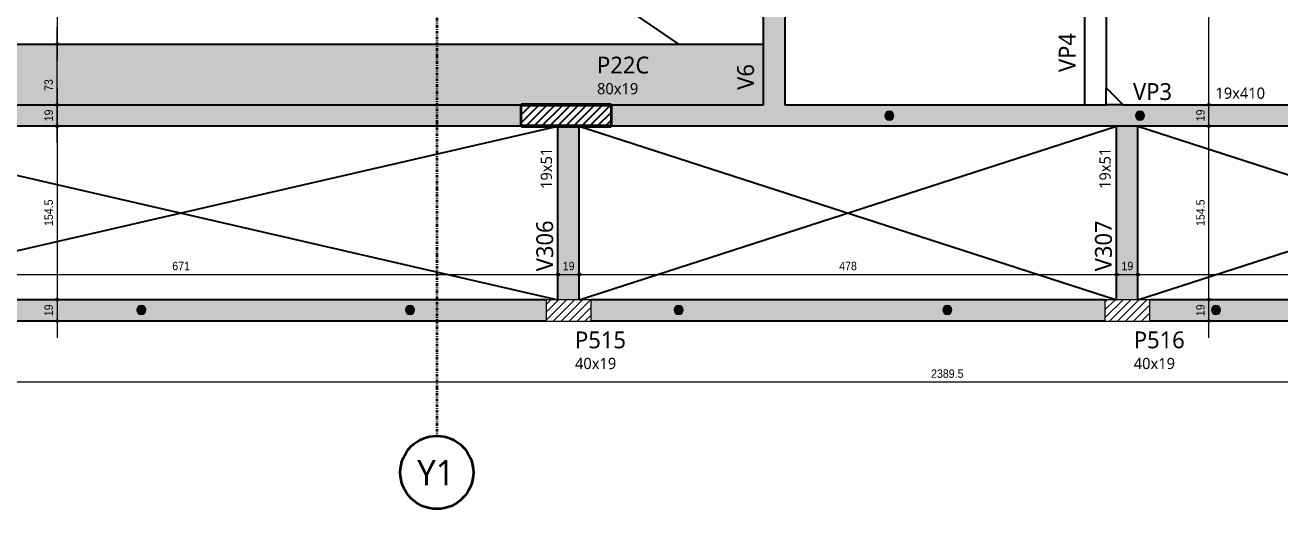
# Model space of a CAD drawing. Header units: centimetres. Extents: x -1706 to 33186, y -3196 to 88081.
# Drawn here: x 2869 to 3985, y -1083 to -652 of the extents above; entities that cross this region are included whole.
import ezdxf

# ---------------------------------------------------------------- set-up
doc = ezdxf.new("R2010")
doc.units = ezdxf.units.CM
doc.linetypes.add('Dash dot', pattern=[1.5875, 0.635, -0.47625, 0, -0.47625])
doc.linetypes.add('Traço', pattern=[0.635, 0.3175, -0.3175])
for name, color, linetype, lineweight in [('A-ANNO-DIMS', 7, 'Continuous', 9), ('A-ANNO-DIMS-50', 7, 'Continuous', 9), ('A-DETL-GENF', 7, 'Continuous', 18), ('A-DETL-THIN', 7, 'Continuous', 25), ('S-BEAM', 7, 'Continuous', 9), ('S-BEAM-HDLN', 7, 'Traço', 25), ('S-BEAM-IDEN', 7, 'Continuous', 9), ('S-COLS', 7, 'Continuous', 9), ('S-COLS-IDEN', 7, 'Continuous', 9), ('S-GRID', 7, 'Continuous', 9), ('S-GRID-IDEN', 7, 'Continuous', 9)]:
    doc.layers.add(name, color=color, linetype=linetype, lineweight=lineweight)
doc.layers.add('A-DETL', color=7, linetype='Continuous', lineweight=18, true_color=0x00a600)
doc.styles.add('Arial', font='arial.ttf', dxfattribs={"width": 0.9, "height": 7.5})
doc.styles.add('Gadugi_1', font='gadugi.ttf', dxfattribs={"height": 15})
doc.styles.add('Gadugi_2', font='gadugi.ttf', dxfattribs={"height": 10})
doc.styles.add('Gadugi_4', font='gadugi.ttf', dxfattribs={"height": 22.5})
doc.dimstyles.new('PED_1_5mm_ESQ_1', dxfattribs={"dimscale": 30.48, "dimtxt": 7.651945, "dimasz": 0.328084, "dimexe": 0.246063, "dimexo": 0.246063, "dimgap": 0.049213, "dimtad": 1, "dimdec": 1, "dimrnd": 0.5, "dimdsep": 46, "dimtxsty": 'Arial', "dimblk1": 'DOTSMALL', "dimblk2": 'DOTSMALL', "dimsah": 1, "dimcen": 0.09, "dimdle": 0.492126, "dimazin": 0, "dimtfac": 1, "dimtdec": 4, "dimtix": 1, "dimtmove": 0, "dimatfit": 3, "dimfxl": 1, "dimtvp": 1, "dimtolj": 1, "dimtzin": 0, "dimarcsym": 2})
pattern_1 = [(45, (3894.207, 0), (-3.535534, 3.535534), [])]

# ---------------------------------------------------------------- blocks, each defined once
blk = doc.blocks.new('PED_MÍSULA_VERT__CONC_R1 - L_15_0 x 410_0-2999004-PL J 001 - FORMA DA COBERTURA')
at = {"layer": 'S-COLS', "lineweight": 25}
for p, q in [((0, 15), (15, 0)), ((0, 0), (0, 15)), ((15, 0), (0, 0))]:
    blk.add_line(p, q, dxfattribs=at)
blk = doc.blocks.new('DIMBLOCK9-PL J 001 - FORMA DA COBERTURA')
at = {"layer": 'A-ANNO-DIMS-50'}
h = blk.add_hatch(color=256, dxfattribs=at)
edge = h.paths.add_edge_path(flags=0)
edge.add_arc((2897.6, -669.4), 1.25, 0, 360)
h = blk.add_hatch(color=256, dxfattribs=at)
edge = h.paths.add_edge_path(flags=0)
edge.add_arc((2897.6, -742.4), 1.25, 0, 360)
for p, q in [((2897.6, -757.4), (2897.6, -654.4)), ((2903.3, -669.4), (2890.1, -669.4)), ((2897.6, -669.4), (2903.3, -669.4)), ((3382.8, -742.4), (2890.1, -742.4)), ((2897.6, -742.4), (3382.8, -742.4))]:
    blk.add_line(p, q, dxfattribs=at)
for centre in [(2897.6, -669.4), (2897.6, -742.4)]:
    blk.add_circle(centre, 1.25, dxfattribs=at)
at = {"layer": 'A-ANNO-DIMS-50', "color": 0, "insert": (2886.3, -711.1), "char_height": 7.5, "width": 12.431, "attachment_point": 1, "rotation": 90, "line_spacing_factor": 0.941778, "style": 'Arial'}
blk.add_mtext('73', dxfattribs=at)
blk = doc.blocks.new('_DotSmall')
at = {"color": 0, "linetype": 'ByBlock', "const_width": 0.5}
blk.add_lwpolyline([(-0.0625, 0, 1), (0.0625, 0, 1)], format="xyb", close=True, dxfattribs=at)
blk = doc.blocks.new('Eixo - Y1-2173029-PL J 001 - FORMA DA COBERTURA')
at = {"layer": 'S-GRID-IDEN', "color": 6, "lineweight": 35, "true_color": 0xff00ff}
blk.add_circle((0, 0), 0.65, dxfattribs=at)
blk = doc.blocks.new('DIMBLOCK15-PL J 001 - FORMA DA COBERTURA')
at = {"layer": 'A-ANNO-DIMS-50'}
h = blk.add_hatch(color=256, dxfattribs=at)
edge = h.paths.add_edge_path(flags=0)
edge.add_arc((2897.6, -116.4), 1.25, 0, 360)
h = blk.add_hatch(color=256, dxfattribs=at)
edge = h.paths.add_edge_path(flags=0)
edge.add_arc((2897.6, -669.4), 1.25, 0, 360)
for p, q in [((2891.8, -116.4), (2905.1, -116.4)), ((2897.6, -116.4), (2891.8, -116.4)), ((2897.6, -116.4), (2897.6, -684.4)), ((2891.8, -669.4), (2905.1, -669.4)), ((2897.6, -669.4), (2891.8, -669.4))]:
    blk.add_line(p, q, dxfattribs=at)
for centre in [(2897.6, -116.4), (2897.6, -669.4)]:
    blk.add_circle(centre, 1.25, dxfattribs=at)
at = {"layer": 'A-ANNO-DIMS-50', "color": 0, "insert": (2886.3, -400.7), "char_height": 7.5, "width": 18.647, "attachment_point": 1, "rotation": 90, "line_spacing_factor": 0.941778, "style": 'Arial'}
blk.add_mtext('553', dxfattribs=at)
blk = doc.blocks.new('DIMBLOCK67-PL J 001 - FORMA DA COBERTURA')
at = {"layer": 'A-ANNO-DIMS-50'}
h = blk.add_hatch(color=256, dxfattribs=at)
edge = h.paths.add_edge_path(flags=0)
edge.add_arc((3922.1, -723.4), 1.25, 0, 360)
h = blk.add_hatch(color=256, dxfattribs=at)
edge = h.paths.add_edge_path(flags=0)
edge.add_arc((3922.1, -742.4), 1.25, 0, 360)
for p, q in [((3927.9, -723.4), (3914.6, -723.4)), ((3922.1, -757.4), (3922.1, -723.4)), ((3922.1, -723.4), (3927.9, -723.4)), ((3927.9, -742.4), (3914.6, -742.4)), ((3922.1, -742.4), (3927.9, -742.4))]:
    blk.add_line(p, q, dxfattribs=at)
for centre in [(3922.1, -723.4), (3922.1, -742.4)]:
    blk.add_circle(centre, 1.25, dxfattribs=at)
at = {"layer": 'A-ANNO-DIMS-50', "color": 0, "insert": (3910.9, -738.1), "char_height": 7.5, "width": 12.431, "attachment_point": 1, "rotation": 90, "line_spacing_factor": 0.941778, "style": 'Arial'}
blk.add_mtext('19', dxfattribs=at)
blk = doc.blocks.new('DIMBLOCK68-PL J 001 - FORMA DA COBERTURA')
at = {"layer": 'A-ANNO-DIMS-50'}
h = blk.add_hatch(color=256, dxfattribs=at)
edge = h.paths.add_edge_path(flags=0)
edge.add_arc((3922.1, -200.9), 1.25, 0, 360)
h = blk.add_hatch(color=256, dxfattribs=at)
edge = h.paths.add_edge_path(flags=0)
edge.add_arc((3922.1, -723.4), 1.25, 0, 360)
for p, q in [((3922.1, -723.4), (3922.1, -185.9)), ((3927.9, -200.9), (3914.6, -200.9)), ((3922.1, -200.9), (3927.9, -200.9)), ((3927.9, -723.4), (3914.6, -723.4)), ((3922.1, -723.4), (3927.9, -723.4))]:
    blk.add_line(p, q, dxfattribs=at)
for centre in [(3922.1, -200.9), (3922.1, -723.4)]:
    blk.add_circle(centre, 1.25, dxfattribs=at)
at = {"layer": 'A-ANNO-DIMS-50', "color": 0, "insert": (3910.9, -473.8), "char_height": 7.5, "width": 27.971, "attachment_point": 1, "rotation": 90, "line_spacing_factor": 0.941778, "style": 'Arial'}
blk.add_mtext('522.5', dxfattribs=at)
blk = doc.blocks.new('DIMBLOCK95-PL J 001 - FORMA DA COBERTURA')
at = {"layer": 'A-ANNO-DIMS-50'}
h = blk.add_hatch(color=256, dxfattribs=at)
edge = h.paths.add_edge_path(flags=0)
edge.add_arc((2897.6, -723.4), 1.25, 0, 360)
h = blk.add_hatch(color=256, dxfattribs=at)
edge = h.paths.add_edge_path(flags=0)
edge.add_arc((2897.6, -742.4), 1.25, 0, 360)
for p, q in [((2897.6, -708.4), (2897.6, -742.4)), ((3382.8, -723.4), (2890.1, -723.4)), ((2897.6, -723.4), (3382.8, -723.4)), ((3382.8, -742.4), (2890.1, -742.4)), ((2897.6, -742.4), (3382.8, -742.4))]:
    blk.add_line(p, q, dxfattribs=at)
for centre in [(2897.6, -723.4), (2897.6, -742.4)]:
    blk.add_circle(centre, 1.25, dxfattribs=at)
at = {"layer": 'A-ANNO-DIMS-50', "color": 0, "insert": (2886.3, -738.1), "char_height": 7.5, "width": 12.431, "attachment_point": 1, "rotation": 90, "line_spacing_factor": 0.941778, "style": 'Arial'}
blk.add_mtext('19', dxfattribs=at)
blk = doc.blocks.new('DIMBLOCK96-PL J 001 - FORMA DA COBERTURA')
at = {"layer": 'A-ANNO-DIMS-50'}
h = blk.add_hatch(color=256, dxfattribs=at)
edge = h.paths.add_edge_path(flags=0)
edge.add_arc((2897.6, -742.4), 1.25, 0, 360)
h = blk.add_hatch(color=256, dxfattribs=at)
edge = h.paths.add_edge_path(flags=0)
edge.add_arc((2897.6, -896.9), 1.25, 0, 360)
for p, q in [((3382.8, -742.4), (2890.1, -742.4)), ((2897.6, -742.4), (2897.6, -896.9)), ((2897.6, -742.4), (3382.8, -742.4)), ((2891.8, -896.9), (2905.1, -896.9)), ((2897.6, -896.9), (2891.8, -896.9))]:
    blk.add_line(p, q, dxfattribs=at)
for centre in [(2897.6, -742.4), (2897.6, -896.9)]:
    blk.add_circle(centre, 1.25, dxfattribs=at)
at = {"layer": 'A-ANNO-DIMS-50', "color": 0, "insert": (2886.3, -831.3), "char_height": 7.5, "width": 27.971, "attachment_point": 1, "rotation": 90, "line_spacing_factor": 0.941778, "style": 'Arial'}
blk.add_mtext('154.5', dxfattribs=at)
blk = doc.blocks.new('DIMBLOCK97-PL J 001 - FORMA DA COBERTURA')
at = {"layer": 'A-ANNO-DIMS-50'}
h = blk.add_hatch(color=256, dxfattribs=at)
edge = h.paths.add_edge_path(flags=0)
edge.add_arc((2897.6, -896.9), 1.25, 0, 360)
h = blk.add_hatch(color=256, dxfattribs=at)
edge = h.paths.add_edge_path(flags=0)
edge.add_arc((2897.6, -915.9), 1.25, 0, 360)
for p, q in [((2891.8, -896.9), (2905.1, -896.9)), ((2897.6, -896.9), (2891.8, -896.9)), ((2897.6, -896.9), (2897.6, -930.9)), ((2891.8, -915.9), (2905.1, -915.9)), ((2897.6, -915.9), (2891.8, -915.9))]:
    blk.add_line(p, q, dxfattribs=at)
for centre in [(2897.6, -896.9), (2897.6, -915.9)]:
    blk.add_circle(centre, 1.25, dxfattribs=at)
at = {"layer": 'A-ANNO-DIMS-50', "color": 0, "insert": (2886.3, -911.6), "char_height": 7.5, "width": 12.431, "attachment_point": 1, "rotation": 90, "line_spacing_factor": 0.941778, "style": 'Arial'}
blk.add_mtext('19', dxfattribs=at)
blk = doc.blocks.new('DIMBLOCK101-PL J 001 - FORMA DA COBERTURA')
at = {"layer": 'A-ANNO-DIMS-50'}
h = blk.add_hatch(color=256, dxfattribs=at)
edge = h.paths.add_edge_path(flags=0)
edge.add_arc((2672.3, -874.5), 1.25, 0, 360)
h = blk.add_hatch(color=256, dxfattribs=at)
edge = h.paths.add_edge_path(flags=0)
edge.add_arc((3343.1, -874.5), 1.25, 0, 360)
for p, q in [((2672.3, -880.2), (2672.3, -867)), ((3343.1, -880.2), (3343.1, -867)), ((2672.3, -874.5), (3343.1, -874.5)), ((2672.3, -874.5), (2672.3, -880.2)), ((3343.1, -874.5), (3343.1, -880.2))]:
    blk.add_line(p, q, dxfattribs=at)
for centre in [(2672.3, -874.5), (3343.1, -874.5)]:
    blk.add_circle(centre, 1.25, dxfattribs=at)
at = {"layer": 'A-ANNO-DIMS-50', "color": 0, "insert": (3000, -863.2), "char_height": 7.5, "width": 18.647, "attachment_point": 1, "line_spacing_factor": 0.941778, "style": 'Arial'}
blk.add_mtext('671', dxfattribs=at)
blk = doc.blocks.new('DIMBLOCK102-PL J 001 - FORMA DA COBERTURA')
at = {"layer": 'A-ANNO-DIMS-50'}
h = blk.add_hatch(color=256, dxfattribs=at)
edge = h.paths.add_edge_path(flags=0)
edge.add_arc((3343.1, -874.5), 1.25, 0, 360)
h = blk.add_hatch(color=256, dxfattribs=at)
edge = h.paths.add_edge_path(flags=0)
edge.add_arc((3362.1, -874.5), 1.25, 0, 360)
for p, q in [((3343.1, -880.2), (3343.1, -867)), ((3362.1, -880.2), (3362.1, -867)), ((3343.1, -874.5), (3362.1, -874.5)), ((3343.1, -874.5), (3343.1, -880.2)), ((3362.1, -874.5), (3362.1, -880.2))]:
    blk.add_line(p, q, dxfattribs=at)
for centre in [(3343.1, -874.5), (3362.1, -874.5)]:
    blk.add_circle(centre, 1.25, dxfattribs=at)
at = {"layer": 'A-ANNO-DIMS-50', "color": 0, "insert": (3347.4, -863.2), "char_height": 7.5, "width": 12.431, "attachment_point": 1, "line_spacing_factor": 0.941778, "style": 'Arial'}
blk.add_mtext('19', dxfattribs=at)
blk = doc.blocks.new('DIMBLOCK103-PL J 001 - FORMA DA COBERTURA')
at = {"layer": 'A-ANNO-DIMS-50'}
h = blk.add_hatch(color=256, dxfattribs=at)
edge = h.paths.add_edge_path(flags=0)
edge.add_arc((3362.1, -874.5), 1.25, 0, 360)
h = blk.add_hatch(color=256, dxfattribs=at)
edge = h.paths.add_edge_path(flags=0)
edge.add_arc((3840.1, -874.5), 1.25, 0, 360)
for p, q in [((3362.1, -880.2), (3362.1, -867)), ((3840.1, -880.2), (3840.1, -867)), ((3362.1, -874.5), (3840.1, -874.5)), ((3362.1, -874.5), (3362.1, -880.2)), ((3840.1, -874.5), (3840.1, -880.2))]:
    blk.add_line(p, q, dxfattribs=at)
for centre in [(3362.1, -874.5), (3840.1, -874.5)]:
    blk.add_circle(centre, 1.25, dxfattribs=at)
at = {"layer": 'A-ANNO-DIMS-50', "color": 0, "insert": (3593.3, -863.2), "char_height": 7.5, "width": 18.647, "attachment_point": 1, "line_spacing_factor": 0.941778, "style": 'Arial'}
blk.add_mtext('478', dxfattribs=at)
blk = doc.blocks.new('DIMBLOCK104-PL J 001 - FORMA DA COBERTURA')
at = {"layer": 'A-ANNO-DIMS-50'}
h = blk.add_hatch(color=256, dxfattribs=at)
edge = h.paths.add_edge_path(flags=0)
edge.add_arc((3840.1, -874.5), 1.25, 0, 360)
h = blk.add_hatch(color=256, dxfattribs=at)
edge = h.paths.add_edge_path(flags=0)
edge.add_arc((3859.1, -874.5), 1.25, 0, 360)
for p, q in [((3840.1, -880.2), (3840.1, -867)), ((3859.1, -880.2), (3859.1, -867)), ((3840.1, -874.5), (3859.1, -874.5)), ((3840.1, -874.5), (3840.1, -880.2)), ((3859.1, -874.5), (3859.1, -880.2))]:
    blk.add_line(p, q, dxfattribs=at)
for centre in [(3840.1, -874.5), (3859.1, -874.5)]:
    blk.add_circle(centre, 1.25, dxfattribs=at)
at = {"layer": 'A-ANNO-DIMS-50', "color": 0, "insert": (3844.4, -863.2), "char_height": 7.5, "width": 12.431, "attachment_point": 1, "line_spacing_factor": 0.941778, "style": 'Arial'}
blk.add_mtext('19', dxfattribs=at)
blk = doc.blocks.new('DIMBLOCK105-PL J 001 - FORMA DA COBERTURA')
at = {"layer": 'A-ANNO-DIMS-50'}
h = blk.add_hatch(color=256, dxfattribs=at)
edge = h.paths.add_edge_path(flags=0)
edge.add_arc((3859.1, -874.5), 1.25, 0, 360)
h = blk.add_hatch(color=256, dxfattribs=at)
edge = h.paths.add_edge_path(flags=0)
edge.add_arc((4338.9, -874.5), 1.25, 0, 360)
for p, q in [((3859.1, -880.2), (3859.1, -867)), ((4338.9, -880.2), (4338.9, -867)), ((3859.1, -874.5), (4338.9, -874.5)), ((3859.1, -874.5), (3859.1, -880.2)), ((4338.9, -874.5), (4338.9, -880.2))]:
    blk.add_line(p, q, dxfattribs=at)
for centre in [(3859.1, -874.5), (4338.9, -874.5)]:
    blk.add_circle(centre, 1.25, dxfattribs=at)
at = {"layer": 'A-ANNO-DIMS-50', "color": 0, "insert": (4087.3, -863.2), "char_height": 7.5, "width": 27.971, "attachment_point": 1, "line_spacing_factor": 0.941778, "style": 'Arial'}
blk.add_mtext('479.5', dxfattribs=at)
blk = doc.blocks.new('DIMBLOCK109-PL J 001 - FORMA DA COBERTURA')
at = {"layer": 'A-ANNO-DIMS-50'}
h = blk.add_hatch(color=256, dxfattribs=at)
edge = h.paths.add_edge_path(flags=0)
edge.add_arc((3922.1, -896.9), 1.25, 0, 360)
h = blk.add_hatch(color=256, dxfattribs=at)
edge = h.paths.add_edge_path(flags=0)
edge.add_arc((3922.1, -915.9), 1.25, 0, 360)
for p, q in [((3927.9, -896.9), (3914.6, -896.9)), ((3922.1, -930.9), (3922.1, -896.9)), ((3922.1, -896.9), (3927.9, -896.9)), ((3927.9, -915.9), (3914.6, -915.9)), ((3922.1, -915.9), (3927.9, -915.9))]:
    blk.add_line(p, q, dxfattribs=at)
for centre in [(3922.1, -896.9), (3922.1, -915.9)]:
    blk.add_circle(centre, 1.25, dxfattribs=at)
at = {"layer": 'A-ANNO-DIMS-50', "color": 0, "insert": (3910.9, -911.6), "char_height": 7.5, "width": 12.431, "attachment_point": 1, "rotation": 90, "line_spacing_factor": 0.941778, "style": 'Arial'}
blk.add_mtext('19', dxfattribs=at)
blk = doc.blocks.new('DIMBLOCK110-PL J 001 - FORMA DA COBERTURA')
at = {"layer": 'A-ANNO-DIMS-50'}
h = blk.add_hatch(color=256, dxfattribs=at)
edge = h.paths.add_edge_path(flags=0)
edge.add_arc((3922.1, -742.4), 1.25, 0, 360)
h = blk.add_hatch(color=256, dxfattribs=at)
edge = h.paths.add_edge_path(flags=0)
edge.add_arc((3922.1, -896.9), 1.25, 0, 360)
for p, q in [((3922.1, -896.9), (3922.1, -727.4)), ((3927.9, -742.4), (3914.6, -742.4)), ((3922.1, -742.4), (3927.9, -742.4)), ((3927.9, -896.9), (3914.6, -896.9)), ((3922.1, -896.9), (3927.9, -896.9))]:
    blk.add_line(p, q, dxfattribs=at)
for centre in [(3922.1, -742.4), (3922.1, -896.9)]:
    blk.add_circle(centre, 1.25, dxfattribs=at)
at = {"layer": 'A-ANNO-DIMS-50', "color": 0, "insert": (3910.9, -831.3), "char_height": 7.5, "width": 27.971, "attachment_point": 1, "rotation": 90, "line_spacing_factor": 0.941778, "style": 'Arial'}
blk.add_mtext('154.5', dxfattribs=at)
blk = doc.blocks.new('DIMBLOCK112-PL J 001 - FORMA DA COBERTURA')
at = {"layer": 'A-ANNO-DIMS-50'}
h = blk.add_hatch(color=256, dxfattribs=at)
edge = h.paths.add_edge_path(flags=0)
edge.add_arc((2494.6, -970.2), 1.25, 0, 360)
h = blk.add_hatch(color=256, dxfattribs=at)
edge = h.paths.add_edge_path(flags=0)
edge.add_arc((4883.9, -970.2), 1.25, 0, 360)
for p, q in [((2494.6, -904.4), (2494.6, -977.7)), ((2494.6, -970.2), (2494.6, -904.4)), ((4883.9, -904.4), (4883.9, -977.7)), ((4883.9, -970.2), (4883.9, -904.4)), ((2479.6, -970.2), (4898.9, -970.2))]:
    blk.add_line(p, q, dxfattribs=at)
for centre in [(2494.6, -970.2), (4883.9, -970.2)]:
    blk.add_circle(centre, 1.25, dxfattribs=at)
at = {"layer": 'A-ANNO-DIMS-50', "color": 0, "insert": (3675, -959), "char_height": 7.5, "width": 34.187, "attachment_point": 1, "line_spacing_factor": 0.941778, "style": 'Arial'}
blk.add_mtext('2389.5', dxfattribs=at)

msp = doc.modelspace()

# ---------------------------------------------------------------- hatches: boundary and pattern name
at = {"layer": 'A-DETL-GENF', "true_color": 0x808080}
h = msp.add_hatch(dxfattribs=at)
h.set_pattern_fill('FP_1', color=8, style=0, pattern_type=2)
h.set_pattern_definition(pattern_1)
h.paths.add_polyline_path([(4883.85, -915.95), (4883.85, -915.95), (4883.85, -896.95), (4843.85, -896.95), (4843.85, -915.95), (4864.85, -915.95)], flags=0)
h.paths.add_polyline_path([(4327.85, -915.95), (4367.85, -915.95), (4367.85, -896.95), (4327.85, -896.95)], flags=0)
h.paths.add_polyline_path([(3840.1, -915.95), (3869.6, -915.95), (3869.6, -896.95), (3829.6, -896.95), (3829.6, -915.95)], flags=0)
h.paths.add_polyline_path([(3344.46, -915.95), (3372.54, -915.95), (3372.54, -896.95), (3332.54, -896.95), (3332.54, -915.95), (3343.11, -915.95)], flags=0)
h.paths.add_polyline_path([(2642.62, -915.95), (2682.62, -915.95), (2682.62, -896.95), (2642.62, -896.95)], flags=0)
h.paths.add_polyline_path([(4705.35, 688.12), (4734.85, 688.12), (4734.85, 707.12), (4694.85, 707.12), (4694.85, 688.12)], flags=0)
h.paths.add_polyline_path([(4006.34, 688.12), (4016.84, 688.12), (4016.84, 707.12), (3976.84, 707.12), (3976.84, 688.12), (3987.34, 688.12)], flags=0)
h.paths.add_polyline_path([(3547.36, 688.12), (3587.36, 688.12), (3587.36, 707.12), (3547.36, 707.12)], flags=0)
h.paths.add_polyline_path([(3020.34, 688.12), (3049.84, 688.12), (3049.84, 707.12), (3009.84, 707.12), (3009.84, 688.12)], flags=0)
h.paths.add_polyline_path([(2493.84, 688.12), (2533.84, 688.12), (2533.84, 707.12), (2493.84, 707.12), (2493.84, 696.14)], flags=0)
h.paths.add_polyline_path([(2503.99, 693.17), (2502.95, 693.31), (2501.99, 693.71), (2501.16, 694.34), (2500.52, 695.17), (2500.12, 696.14), (2499.99, 697.17), (2500.12, 698.21), (2500.52, 699.17), (2501.16, 700), (2501.99, 700.64), (2502.95, 701.04), (2503.99, 701.17), (2505.02, 701.04), (2505.99, 700.64), (2506.82, 700), (2507.45, 699.17), (2507.85, 698.21), (2507.99, 697.17), (2507.85, 696.14), (2507.45, 695.17), (2506.82, 694.34), (2505.99, 693.71), (2505.02, 693.31), (2504.67, 693.26)], flags=0)
at = {"layer": 'A-DETL-GENF', "true_color": 0xff00ff}
for points in [[(3637.94, -736.96), (3638.98, -736.82), (3639.94, -736.42), (3640.77, -735.79), (3641.41, -734.96), (3641.81, -733.99), (3641.94, -732.96), (3641.81, -731.92), (3641.41, -730.96), (3640.77, -730.13), (3639.94, -729.5), (3638.98, -729.1), (3637.94, -728.96), (3636.91, -729.1), (3635.94, -729.5), (3635.11, -730.13), (3634.48, -730.96), (3634.08, -731.92), (3633.94, -732.96), (3634.08, -733.99), (3634.48, -734.96), (3635.11, -735.79), (3635.94, -736.42), (3636.91, -736.82)], [(3860.94, -736.96), (3861.98, -736.82), (3862.94, -736.42), (3863.77, -735.79), (3864.41, -734.96), (3864.81, -733.99), (3864.94, -732.96), (3864.81, -731.92), (3864.41, -730.96), (3863.77, -730.13), (3862.94, -729.5), (3861.98, -729.1), (3860.94, -728.96), (3859.91, -729.1), (3858.94, -729.5), (3858.11, -730.13), (3857.48, -730.96), (3857.08, -731.92), (3856.94, -732.96), (3857.08, -733.99), (3857.48, -734.96), (3858.11, -735.79), (3858.94, -736.42), (3859.91, -736.82)], [(2972.49, -910), (2973.52, -909.87), (2974.49, -909.47), (2975.32, -908.83), (2975.95, -908), (2976.35, -907.04), (2976.49, -906), (2976.35, -904.97), (2975.95, -904), (2975.32, -903.17), (2974.49, -902.54), (2973.52, -902.14), (2972.49, -902), (2971.45, -902.14), (2970.49, -902.54), (2969.66, -903.17), (2969.02, -904), (2968.62, -904.97), (2968.49, -906), (2968.62, -907.04), (2969.02, -908), (2969.66, -908.83), (2970.49, -909.47), (2971.45, -909.87)], [(3211.49, -910), (3212.52, -909.87), (3213.49, -909.47), (3214.32, -908.83), (3214.95, -908), (3215.35, -907.04), (3215.49, -906), (3215.35, -904.97), (3214.95, -904), (3214.32, -903.17), (3213.49, -902.54), (3212.52, -902.14), (3211.49, -902), (3210.45, -902.14), (3209.49, -902.54), (3208.66, -903.17), (3208.02, -904), (3207.62, -904.97), (3207.49, -906), (3207.62, -907.04), (3208.02, -908), (3208.66, -908.83), (3209.49, -909.47), (3210.45, -909.87)], [(3450.49, -910), (3451.52, -909.87), (3452.49, -909.47), (3453.32, -908.83), (3453.95, -908), (3454.35, -907.04), (3454.49, -906), (3454.35, -904.97), (3453.95, -904), (3453.32, -903.17), (3452.49, -902.54), (3451.52, -902.14), (3450.49, -902), (3449.45, -902.14), (3448.49, -902.54), (3447.66, -903.17), (3447.02, -904), (3446.62, -904.97), (3446.49, -906), (3446.62, -907.04), (3447.02, -908), (3447.66, -908.83), (3448.49, -909.47), (3449.45, -909.87)], [(3689.49, -910), (3690.52, -909.87), (3691.49, -909.47), (3692.32, -908.83), (3692.95, -908), (3693.35, -907.04), (3693.49, -906), (3693.35, -904.97), (3692.95, -904), (3692.32, -903.17), (3691.49, -902.54), (3690.52, -902.14), (3689.49, -902), (3688.45, -902.14), (3687.49, -902.54), (3686.66, -903.17), (3686.02, -904), (3685.62, -904.97), (3685.49, -906), (3685.62, -907.04), (3686.02, -908), (3686.66, -908.83), (3687.49, -909.47), (3688.45, -909.87)], [(3928.49, -910), (3929.52, -909.87), (3930.49, -909.47), (3931.32, -908.83), (3931.95, -908), (3932.35, -907.04), (3932.49, -906), (3932.35, -904.97), (3931.95, -904), (3931.32, -903.17), (3930.49, -902.54), (3929.52, -902.14), (3928.49, -902), (3927.45, -902.14), (3926.49, -902.54), (3925.66, -903.17), (3925.02, -904), (3924.62, -904.97), (3924.49, -906), (3924.62, -907.04), (3925.02, -908), (3925.66, -908.83), (3926.49, -909.47), (3927.45, -909.87)]]:
    msp.add_hatch(color=6, dxfattribs=at).paths.add_polyline_path(points, flags=0)
at = {"layer": 'S-BEAM', "true_color": 0x00bcb8}
for points in [[(3525.84, -723.38), (3544.84, -723.38), (3544.84, -7.88), (3525.84, -7.88), (3525.84, -722.03)], [(3390.34, -723.38), (3525.84, -723.38), (3525.84, -669.38), (2672.34, -669.38), (2672.34, -723.38), (3344.46, -723.38)], [(3362.11, -896.95), (3362.11, -742.38), (3343.11, -742.38), (3343.11, -896.95), (3344.46, -896.95)], [(3840.1, -896.95), (3859.1, -896.95), (3859.1, -742.38), (3840.1, -742.38), (3840.1, -896.88)]]:
    msp.add_hatch(color=132, dxfattribs=at).paths.add_polyline_path(points, flags=0)
h = msp.add_hatch(color=132, dxfattribs=at)
h.paths.add_polyline_path([(3811.86, -742.38), (3811.86, -723.38), (3390.34, -723.38), (3390.34, -742.38), (3709.24, -742.38)], flags=0)
h.paths.add_polyline_path([(2614.9, -742.38), (2653.34, -742.38), (2653.34, -723.38), (2512.84, -723.38), (2512.84, -742.38)], flags=0)
h.paths.add_polyline_path([(2979.68, -742.38), (3310.34, -742.38), (3310.34, -723.38), (2672.34, -723.38), (2672.34, -742.38)], flags=0)
h.paths.add_polyline_path([(3637.94, -736.96), (3636.91, -736.82), (3635.94, -736.42), (3635.11, -735.79), (3634.48, -734.96), (3634.08, -733.99), (3633.94, -732.96), (3634.08, -731.92), (3634.48, -730.96), (3635.11, -730.13), (3635.94, -729.5), (3636.91, -729.1), (3637.94, -728.96), (3638.98, -729.1), (3639.94, -729.5), (3640.83, -730.21), (3641.41, -730.96), (3641.81, -731.92), (3641.94, -732.96), (3641.81, -733.99), (3641.41, -734.96), (3640.77, -735.79), (3639.94, -736.42), (3638.98, -736.82)], flags=0)
h = msp.add_hatch(color=132, dxfattribs=at)
h.paths.add_polyline_path([(4803.58, -742.38), (4823.85, -742.38), (4823.85, -723.38), (4357.35, -723.38), (4357.35, -742.38), (4777.18, -742.38)], flags=0)
h.paths.add_polyline_path([(4083.94, -742.38), (4338.35, -742.38), (4338.35, -723.38), (3811.86, -723.38), (3811.86, -742.38), (4082.91, -742.38)], flags=0)
h.paths.add_polyline_path([(4752.94, -736.96), (4751.91, -736.82), (4750.94, -736.42), (4750.11, -735.79), (4749.48, -734.96), (4749.08, -733.99), (4748.94, -732.96), (4749.08, -731.92), (4749.48, -730.96), (4750.11, -730.13), (4750.94, -729.5), (4751.91, -729.1), (4752.94, -728.96), (4753.98, -729.1), (4754.94, -729.5), (4755.77, -730.13), (4756.41, -730.96), (4756.81, -731.92), (4756.94, -732.96), (4756.81, -733.99), (4756.41, -734.96), (4755.77, -735.79), (4754.94, -736.42), (4753.98, -736.82)], flags=0)
h.paths.add_polyline_path([(4529.94, -736.96), (4528.91, -736.82), (4527.94, -736.42), (4527.11, -735.79), (4526.48, -734.96), (4526.08, -733.99), (4525.94, -732.96), (4526.08, -731.92), (4526.48, -730.96), (4527.11, -730.13), (4527.94, -729.5), (4528.91, -729.1), (4529.94, -728.96), (4530.98, -729.1), (4531.94, -729.5), (4532.77, -730.13), (4533.41, -730.96), (4533.81, -731.92), (4533.94, -732.96), (4533.81, -733.99), (4533.41, -734.96), (4532.77, -735.79), (4531.94, -736.42), (4530.98, -736.82)], flags=0)
h.paths.add_polyline_path([(4306.94, -736.96), (4305.91, -736.82), (4304.94, -736.42), (4304.11, -735.79), (4303.48, -734.96), (4303.08, -733.99), (4302.94, -732.96), (4303.08, -731.92), (4303.48, -730.96), (4304.11, -730.13), (4304.94, -729.5), (4305.91, -729.1), (4306.94, -728.96), (4307.98, -729.1), (4308.94, -729.5), (4309.77, -730.13), (4310.41, -730.96), (4310.81, -731.92), (4310.94, -732.96), (4310.81, -733.99), (4310.41, -734.96), (4309.77, -735.79), (4308.94, -736.42), (4307.98, -736.82)], flags=0)
h.paths.add_polyline_path([(4083.94, -736.96), (4082.91, -736.82), (4081.94, -736.42), (4081.11, -735.79), (4080.48, -734.96), (4080.08, -733.99), (4079.94, -732.96), (4080.08, -731.92), (4080.48, -730.96), (4081.11, -730.13), (4081.94, -729.5), (4082.91, -729.1), (4083.94, -728.96), (4084.98, -729.1), (4085.94, -729.5), (4086.77, -730.13), (4087.41, -730.96), (4087.81, -731.92), (4087.94, -733.01), (4087.81, -733.99), (4087.41, -734.96), (4086.77, -735.79), (4085.94, -736.42), (4084.98, -736.82)], flags=0)
h.paths.add_polyline_path([(3860.94, -736.96), (3859.91, -736.82), (3858.94, -736.42), (3858.11, -735.79), (3857.48, -734.96), (3857.08, -733.99), (3856.94, -732.96), (3857.08, -731.92), (3857.48, -730.96), (3858.11, -730.13), (3858.94, -729.5), (3859.91, -729.1), (3860.94, -728.96), (3861.98, -729.1), (3862.94, -729.5), (3863.77, -730.13), (3864.41, -730.96), (3864.81, -731.92), (3864.94, -732.96), (3864.81, -733.99), (3864.41, -734.96), (3863.77, -735.79), (3862.94, -736.42), (3861.98, -736.82)], flags=0)
h = msp.add_hatch(color=132, dxfattribs=at)
h.paths.add_polyline_path([(3210.45, -915.95), (3332.54, -915.95), (3332.54, -896.95), (2682.62, -896.95), (2682.62, -915.95), (3209.49, -915.95)], flags=0)
h.paths.add_polyline_path([(3211.49, -910), (3210.45, -909.87), (3209.49, -909.47), (3208.66, -908.83), (3208.02, -908), (3207.62, -907.04), (3207.49, -906), (3207.62, -904.97), (3208.02, -904), (3208.66, -903.17), (3209.49, -902.54), (3210.45, -902.14), (3211.49, -902), (3212.52, -902.14), (3213.49, -902.54), (3214.32, -903.17), (3214.95, -904), (3215.35, -904.97), (3215.49, -906), (3215.35, -907.04), (3214.95, -908), (3214.32, -908.83), (3213.49, -909.47), (3212.52, -909.87)], flags=0)
h.paths.add_polyline_path([(2972.49, -910), (2971.45, -909.87), (2970.49, -909.47), (2969.66, -908.83), (2969.02, -908), (2968.62, -907.04), (2968.49, -906), (2968.62, -904.97), (2969.02, -904), (2969.66, -903.17), (2970.49, -902.54), (2971.45, -902.14), (2972.49, -902), (2973.52, -902.14), (2974.49, -902.54), (2975.32, -903.17), (2975.95, -904), (2976.35, -904.97), (2976.49, -906), (2976.35, -907.04), (2975.95, -908), (2975.32, -908.83), (2974.49, -909.47), (2973.52, -909.87)], flags=0)
h.paths.add_polyline_path([(2733.49, -910), (2732.45, -909.87), (2731.49, -909.47), (2730.66, -908.83), (2730.02, -908), (2729.62, -907.04), (2729.49, -906), (2729.62, -904.97), (2730.02, -904), (2730.66, -903.17), (2731.49, -902.54), (2732.45, -902.14), (2733.49, -902), (2734.52, -902.14), (2735.49, -902.54), (2736.32, -903.17), (2736.95, -904), (2737.35, -904.97), (2737.49, -906), (2737.35, -907.04), (2736.95, -908), (2736.32, -908.83), (2735.49, -909.47), (2734.52, -909.87)], flags=0)
h = msp.add_hatch(color=132, dxfattribs=at)
h.paths.add_polyline_path([(3526.85, -915.95), (3829.6, -915.95), (3829.6, -896.95), (3372.54, -896.95), (3372.54, -915.95), (3454.97, -915.95)], flags=0)
h.paths.add_polyline_path([(3689.49, -910), (3688.45, -909.87), (3687.49, -909.47), (3686.66, -908.83), (3686.02, -908), (3685.62, -907.04), (3685.49, -906), (3685.62, -904.97), (3686.02, -904), (3686.66, -903.17), (3687.49, -902.54), (3688.45, -902.14), (3689.49, -902), (3690.52, -902.14), (3691.49, -902.54), (3692.32, -903.17), (3692.95, -904), (3693.35, -904.97), (3693.49, -906), (3693.35, -907.04), (3692.95, -908), (3692.32, -908.83), (3691.49, -909.47), (3690.52, -909.87)], flags=0)
h.paths.add_polyline_path([(3450.49, -910), (3449.45, -909.87), (3448.49, -909.47), (3447.66, -908.83), (3447.02, -908), (3446.62, -907.04), (3446.49, -906), (3446.62, -904.97), (3447.02, -904), (3447.66, -903.17), (3448.49, -902.54), (3449.45, -902.14), (3450.49, -902), (3451.52, -902.14), (3452.49, -902.54), (3453.32, -903.17), (3453.95, -904), (3454.35, -904.97), (3454.49, -906), (3454.35, -907.04), (3453.95, -908), (3453.32, -908.83), (3452.49, -909.47), (3451.52, -909.87)], flags=0)
h = msp.add_hatch(color=132, dxfattribs=at)
h.paths.add_polyline_path([(4074.02, -915.95), (4327.85, -915.95), (4327.85, -896.95), (3869.6, -896.95), (3869.6, -915.95), (3934.23, -915.95)], flags=0)
h.paths.add_polyline_path([(4167.49, -910), (4166.45, -909.87), (4165.49, -909.47), (4164.66, -908.83), (4164.02, -908), (4163.62, -907.04), (4163.49, -906), (4163.62, -904.97), (4164.02, -904), (4164.66, -903.17), (4165.49, -902.54), (4166.45, -902.14), (4167.49, -902), (4168.52, -902.14), (4169.49, -902.54), (4170.32, -903.17), (4170.95, -904), (4171.35, -904.97), (4171.49, -906), (4171.35, -907.04), (4170.95, -908), (4170.32, -908.83), (4169.49, -909.47), (4168.52, -909.87)], flags=0)
h.paths.add_polyline_path([(3928.49, -910), (3927.45, -909.87), (3926.49, -909.47), (3925.66, -908.83), (3925.02, -908), (3924.62, -907.04), (3924.49, -906), (3924.62, -904.97), (3925.02, -904), (3925.66, -903.17), (3926.49, -902.54), (3927.45, -902.14), (3928.49, -902), (3929.52, -902.14), (3930.49, -902.54), (3931.32, -903.17), (3931.95, -904), (3932.35, -904.97), (3932.49, -906), (3932.35, -907.04), (3931.95, -908), (3931.32, -908.83), (3930.49, -909.47), (3929.52, -909.87)], flags=0)
at = {"layer": 'S-COLS', "lineweight": 25, "true_color": 0x808080}
h = msp.add_hatch(dxfattribs=at)
h.set_pattern_fill('FP_1', color=8, style=0, pattern_type=2)
h.set_pattern_definition(pattern_1)
h.paths.add_polyline_path([(3390.34, -742.38), (3390.34, -723.38), (3310.34, -723.38), (3310.34, -742.38), (3344.46, -742.38)], flags=0)

# ---------------------------------------------------------------- linework, layer by layer
at = {"layer": 'A-DETL', "color": 7, "lineweight": 35}
for p, q in [((3310.34, -723.38), (3390.34, -723.38)), ((3310.34, -742.38), (3310.34, -723.38)), ((3390.34, -723.38), (3390.34, -742.38)), ((3390.34, -742.38), (3310.34, -742.38))]:
    msp.add_line(p, q, dxfattribs=at)
at = {"layer": 'A-DETL', "color": 7}
for p, q in [((3372.54, -896.95), (3332.54, -896.95)), ((3332.54, -896.95), (3332.54, -915.95)), ((3372.54, -915.95), (3372.54, -896.95)), ((3869.6, -896.95), (3829.6, -896.95)), ((3829.6, -896.95), (3829.6, -915.95)), ((3869.6, -915.95), (3869.6, -896.95)), ((3332.54, -915.95), (3372.54, -915.95)), ((3829.6, -915.95), (3869.6, -915.95))]:
    msp.add_line(p, q, dxfattribs=at)
for centre, start, end in [((3637.94, -732.96), 0, 180), ((3637.94, -732.96), 180, 0), ((3860.94, -732.96), 0, 180), ((3860.94, -732.96), 180, 0), ((2972.49, -906), 0, 180), ((3211.49, -906), 0, 180), ((3450.49, -906), 0, 180), ((3689.49, -906), 0, 180), ((3928.49, -906), 0, 180), ((2972.49, -906), 180, 0), ((3211.49, -906), 180, 0), ((3450.49, -906), 180, 0), ((3689.49, -906), 180, 0), ((3928.49, -906), 180, 0)]:
    msp.add_arc(centre, 4, start, end, dxfattribs=at)
at = {"layer": 'A-DETL-THIN'}
for p, q in [((2512.84, -26.88), (3450.22, -669.38)), ((2672.34, -742.38), (3343.11, -896.95)), ((2672.34, -896.95), (3343.11, -742.38)), ((3362.11, -742.38), (3840.1, -896.95)), ((3362.11, -896.95), (3840.1, -742.38)), ((3859.1, -896.95), (4338.85, -741.81)), ((3859.1, -742.38), (4338.85, -897.52))]:
    msp.add_line(p, q, dxfattribs=at)
at = {"layer": 'S-BEAM', "lineweight": 25}
for p, q in [((3544.84, -200.88), (3544.84, -723.38)), ((3525.84, -723.38), (3525.84, -389.05)), ((3811.86, -723.38), (3811.86, -455.88)), ((3830.86, -455.88), (3830.86, -708.38)), ((2672.34, -669.38), (3525.84, -669.38)), ((2672.34, -723.38), (3310.34, -723.38)), ((3390.34, -723.38), (3525.84, -723.38)), ((3544.84, -723.38), (3811.86, -723.38)), ((3845.86, -723.38), (4323.35, -723.38)), ((3310.34, -742.38), (2672.34, -742.38)), ((3343.11, -896.95), (3343.11, -742.38)), ((3362.11, -896.95), (3362.11, -742.38)), ((3811.86, -742.38), (3390.34, -742.38)), ((4338.35, -742.38), (3811.86, -742.38)), ((3840.1, -896.95), (3840.1, -742.38)), ((3859.1, -896.95), (3859.1, -742.38)), ((3332.54, -896.95), (2682.62, -896.95)), ((3829.6, -896.95), (3372.54, -896.95)), ((4327.85, -896.95), (3869.6, -896.95)), ((3332.54, -915.95), (2682.62, -915.95)), ((3829.6, -915.95), (3372.54, -915.95)), ((4327.85, -915.95), (3869.6, -915.95))]:
    msp.add_line(p, q, dxfattribs=at)
at = {"layer": 'S-BEAM-HDLN', "linetype": 'Continuous'}
msp.add_line((3811.86, -723.38), (3830.86, -723.38), dxfattribs=at)
at = {"layer": 'S-COLS', "lineweight": 50}
for p, q in [((3310.34, -723.38), (3390.34, -723.38)), ((3390.34, -742.38), (3310.34, -742.38))]:
    msp.add_line(p, q, dxfattribs=at)
at = {"layer": 'S-GRID', "color": 6, "linetype": 'Dash dot', "lineweight": 35, "true_color": 0xff00ff}
msp.add_line((3235.35, 818.87), (3235.35, -1018.23), dxfattribs=at)

# ---------------------------------------------------------------- block references
at = {"layer": 'S-COLS', "lineweight": 25}
msp.add_blockref('PED_MÍSULA_VERT__CONC_R1 - L_15_0 x 410_0-2999004-PL J 001 - FORMA DA COBERTURA', (3830.86, -723.38), dxfattribs=at)
at = {"layer": 'S-GRID-IDEN', "color": 6, "true_color": 0xff00ff, "xscale": 49.99999999999998, "yscale": 49.99999999999998, "zscale": 49.99999999999998, "rotation": 180}
msp.add_blockref('Eixo - Y1-2173029-PL J 001 - FORMA DA COBERTURA', (3235.35, -1050.73), dxfattribs=at)

# ---------------------------------------------------------------- texts
at = {"layer": 'S-BEAM-IDEN', "attachment_point": 1, "rotation": 90}
for s, insert, char_height, width, style in [('VP4', (3788.59, -694.25), 15, 44.4937, 'Gadugi_1'), ('V6', (3502.57, -710.05), 15, 30.0633, 'Gadugi_1'), ('19x51', (3327.78, -798.32), 10, 44.8945, 'Gadugi_2'), ('19x51', (3824.77, -798.32), 10, 44.8945, 'Gadugi_2'), ('V306', (3323.84, -871.62), 15, 58.1223, 'Gadugi_1'), ('V307', (3820.83, -871.62), 15, 58.1223, 'Gadugi_1')]:
    msp.add_mtext(s, dxfattribs=dict(at, insert=insert, char_height=char_height, width=width, style=style))
at = {"layer": 'S-BEAM-IDEN', "attachment_point": 1}
for s, insert, char_height, width, style in [('VP3', (3854.69, -704.11), 15, 44.4937, 'Gadugi_1'), ('19x410', (3927.99, -708.04), 10, 54.1139, 'Gadugi_2')]:
    msp.add_mtext(s, dxfattribs=dict(at, insert=insert, char_height=char_height, width=width, style=style))
at = {"layer": 'S-COLS-IDEN', "attachment_point": 1}
for s, insert, char_height, width, style in [('P22C', (3377.87, -680.52), 15, 58.5232, 'Gadugi_1'), ('80x19', (3377.87, -704.01), 10, 44.8945, 'Gadugi_2'), ('P515', (3358.29, -925.22), 15, 56.519, 'Gadugi_1'), ('P516', (3855.35, -925.22), 15, 56.519, 'Gadugi_1'), ('40x19', (3358.29, -948.71), 10, 44.8945, 'Gadugi_2'), ('40x19', (3855.35, -948.71), 10, 44.8945, 'Gadugi_2')]:
    msp.add_mtext(s, dxfattribs=dict(at, insert=insert, char_height=char_height, width=width, style=style))
at = {"layer": 'S-GRID-IDEN', "color": 6, "true_color": 0xff00ff, "insert": (3217.83, -1039.69), "char_height": 22.5, "width": 42.0886, "attachment_point": 1, "style": 'Gadugi_4'}
msp.add_mtext('Y1', dxfattribs=at)

# ---------------------------------------------------------------- dimensions: what is measured, and where the dimension line sits
at = {"layer": 'A-ANNO-DIMS'}
for base, p1, p2, override, picture, middle in [((2897.57, -669.38), (2899.34, -116.45), (2899.34, -669.38), {"dimpost": '<>', "dimfxl": 552.931365}, 'DIMBLOCK15-PL J 001 - FORMA DA COBERTURA', (2892.24, -392.92)), ((3922.14, -200.88), (3920.37, -723.38), (3920.37, -200.88), {"dimpost": '<>', "dimfxl": 522.499965}, 'DIMBLOCK68-PL J 001 - FORMA DA COBERTURA', (3916.81, -462.13)), ((2897.57, -669.38), (3390.34, -742.38), (2895.8, -669.38), {"dimpost": '<>', "dimfxl": 499.898896}, 'DIMBLOCK9-PL J 001 - FORMA DA COBERTURA', (2892.24, -705.88)), ((2897.57, -742.38), (3390.34, -723.38), (3390.34, -742.38), {"dimpost": '<>', "dimfxl": 19}, 'DIMBLOCK95-PL J 001 - FORMA DA COBERTURA', (2892.24, -732.88)), ((3922.14, -723.38), (3920.37, -742.38), (3920.37, -723.38), {"dimpost": '<>', "dimfxl": 19}, 'DIMBLOCK67-PL J 001 - FORMA DA COBERTURA', (3916.81, -732.88)), ((3922.14, -742.38), (3920.37, -896.95), (3920.37, -742.38), {"dimpost": '<>', "dimfxl": 154.568794}, 'DIMBLOCK110-PL J 001 - FORMA DA COBERTURA', (3916.81, -819.67)), ((2897.57, -896.95), (3390.34, -742.38), (2899.34, -896.95), {"dimpost": '<>', "dimfxl": 514.759164}, 'DIMBLOCK96-PL J 001 - FORMA DA COBERTURA', (2892.24, -819.67)), ((2897.57, -915.95), (2899.34, -896.95), (2899.34, -915.95), {"dimpost": '<>', "dimfxl": 19}, 'DIMBLOCK97-PL J 001 - FORMA DA COBERTURA', (2892.24, -906.45)), ((3922.14, -896.95), (3920.37, -915.95), (3920.37, -896.95), {"dimpost": '<>', "dimfxl": 19}, 'DIMBLOCK109-PL J 001 - FORMA DA COBERTURA', (3916.81, -906.45))]:
    dim = msp.add_linear_dim(base=base, p1=p1, p2=p2, angle=90, dimstyle='PED_1_5mm_ESQ_1', override=override, dxfattribs=at)
    dim.commit()
    dim.dimension.update_dxf_attribs({"geometry": picture, "text_midpoint": middle})
for base, p1, p2, override, picture, middle in [((3343.11, -874.46), (2672.34, -872.69), (3343.11, -872.69), {"dimpost": '<>', "dimfxl": 670.772367}, 'DIMBLOCK101-PL J 001 - FORMA DA COBERTURA', (3007.73, -869.13)), ((3362.11, -874.46), (3343.11, -872.69), (3362.11, -872.69), {"dimpost": '<>', "dimfxl": 19}, 'DIMBLOCK102-PL J 001 - FORMA DA COBERTURA', (3352.61, -869.13)), ((3840.1, -874.46), (3362.11, -872.69), (3840.1, -872.69), {"dimpost": '<>', "dimfxl": 477.989942}, 'DIMBLOCK103-PL J 001 - FORMA DA COBERTURA', (3601.11, -869.13)), ((3859.1, -874.46), (3840.1, -872.69), (3859.1, -872.69), {"dimpost": '<>', "dimfxl": 19}, 'DIMBLOCK104-PL J 001 - FORMA DA COBERTURA', (3849.6, -869.13)), ((4338.8524, -874.455), (3859.1047, -872.6873), (4338.8524, -872.6873), {"dimpost": '<>', "dimfxl": 479.747703}, 'DIMBLOCK105-PL J 001 - FORMA DA COBERTURA', (4098.9785, -869.1257)), ((4883.85, -970.2), (2494.58, -896.95), (4883.85, -896.95), {"dimpost": '<>', "dimfxl": 2389.274519}, 'DIMBLOCK112-PL J 001 - FORMA DA COBERTURA', (3689.22, -964.87))]:
    dim = msp.add_linear_dim(base=base, p1=p1, p2=p2, dimstyle='PED_1_5mm_ESQ_1', override=override, dxfattribs=at)
    dim.commit()
    dim.dimension.update_dxf_attribs({"geometry": picture, "text_midpoint": middle})

doc.saveas('drawing.dxf')
